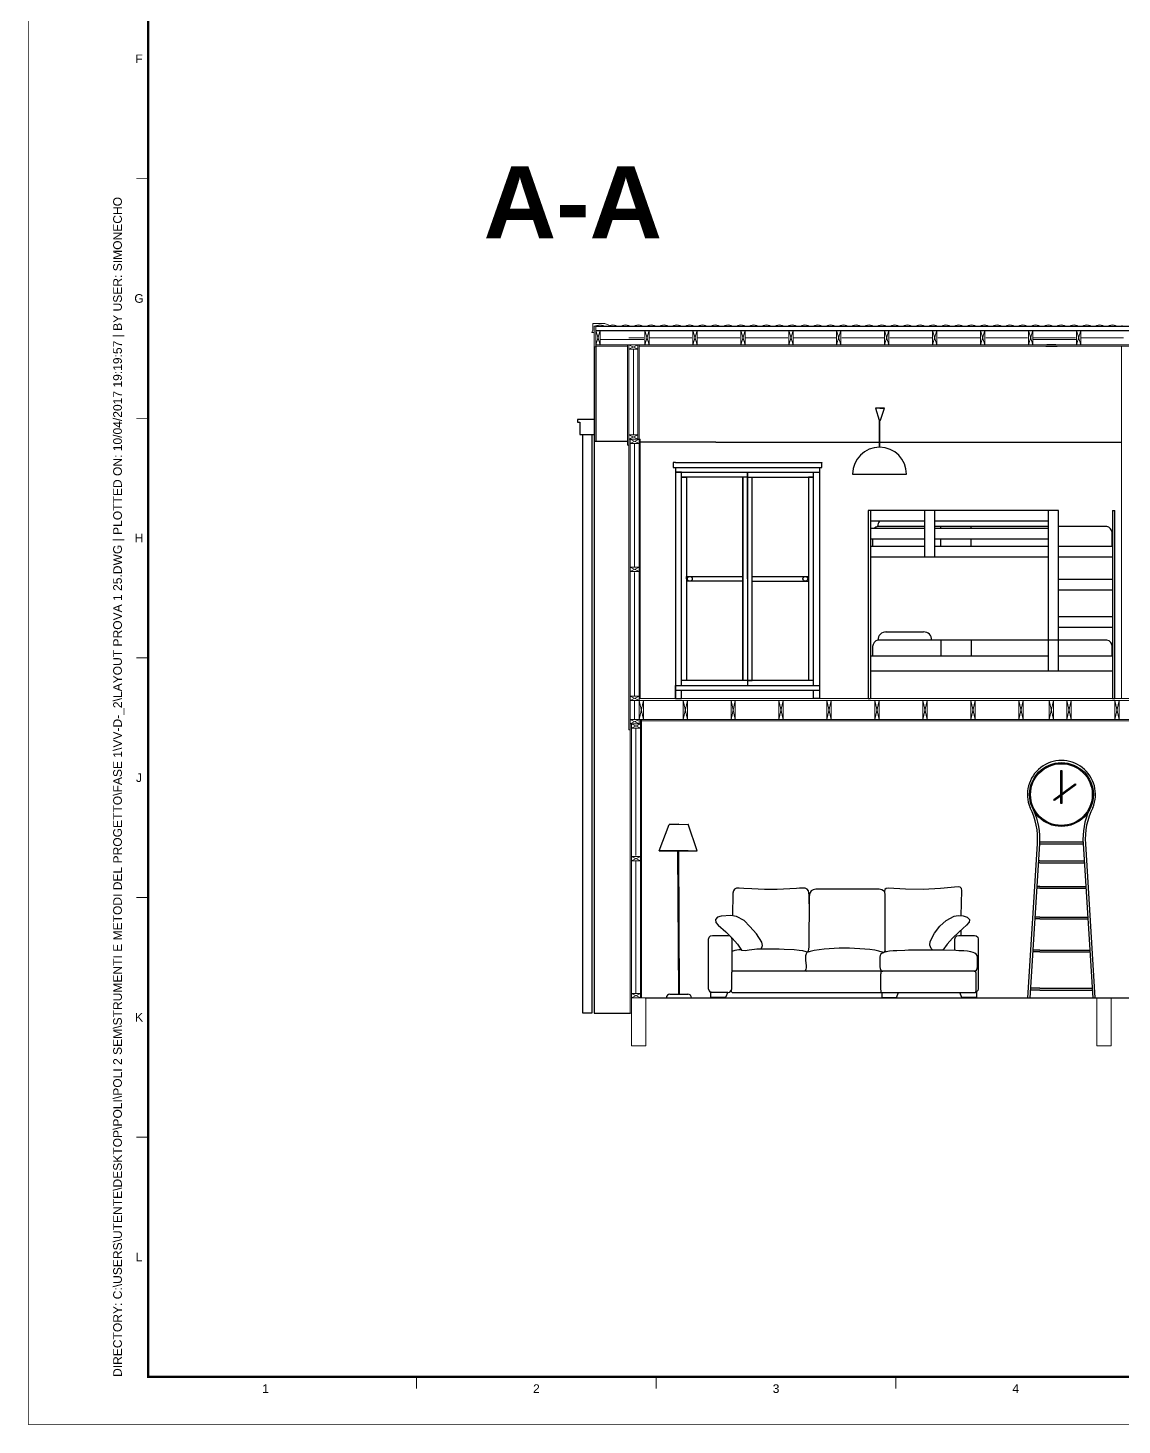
# Paper-space layout 'A000' of a CAD drawing. Header units: millimetres. Extents: x 0 to 841, y 0 to 594.
# Drawn here: x -0.1 to 228.2, y -0.1 to 291.5 of the extents above; entities that cross this region are included whole.
import ezdxf
from ezdxf.enums import TextEntityAlignment as Align

# ---------------------------------------------------------------- set-up
doc = ezdxf.new("R2010")
doc.units = ezdxf.units.MM
doc.header["$MEASUREMENT"] = 0
for name, color, linetype, lineweight in [('A-ANNO-SYMB', 3, 'Continuous', 18), ('A-DETL-MBND', 3, 'Continuous', 18), ('A-ELEV-IDEN', 3, 'Continuous', 18), ('A-ELEV-MBE2', 4, 'Continuous', 25), ('A-FURN', 8, 'Continuous', 18), ('A-WALL-PATT', 8, 'Continuous', 18), ('A-WALL-STUD', 3, 'Continuous', 18)]:
    doc.layers.add(name, color=color, linetype=linetype, lineweight=lineweight)
doc.layers.add('ANG010029 Angely Ludres Meridienne Object by Polantis 2012-T1', color=7, linetype='Continuous', true_color=0xf0dfcc)
doc.layers.add('ANG010029 Angely Ludres Meridienne Object by Polantis 2012-T2', color=7, linetype='Continuous', true_color=0x3b2222)
doc.layers.add('G-ANNO-NPLT', color=210, linetype='Continuous', plot=False)
doc.layers.add('G-ANNO-TEXT', color=3, linetype='Continuous')
doc.layers.add('G-ANNO-TTLB', color=3, linetype='Continuous')
doc.styles.add('ARIAL', font='arial.ttf')
doc.styles.add('ARIAL-BOLD', font='arialbd.ttf')

# ---------------------------------------------------------------- blocks, each defined once
blk = doc.blocks.new('A1_GRID_LAYOUT')
at = {"layer": 'G-ANNO-NPLT', "const_width": 0.18}
for points in [[(0, 0), (0, 594)], [(841, 0), (0, 0)]]:
    blk.add_lwpolyline(points, dxfattribs=at)
at = {"layer": 'G-ANNO-TTLB', "const_width": 0.5, "flags": 128}
blk.add_lwpolyline([(25, 584), (25, 10), (831, 10), (831, 584)], close=True, dxfattribs=at)
at = {"layer": 'G-ANNO-TTLB', "const_width": 0.18, "flags": 128}
for points in [[(25, 260), (22.5, 260)], [(25, 210), (22.5, 210)], [(25, 160), (22.5, 160)], [(25, 110), (22.5, 110)], [(25, 60), (22.5, 60)], [(81, 10), (81, 7.5)], [(131, 10), (131, 7.5)], [(181, 10), (181, 7.5)]]:
    blk.add_lwpolyline(points, dxfattribs=at)
at = {"layer": 'G-ANNO-TEXT', "style": 'ARIAL'}
for s, p in [('F', (23.09, 285)), ('G', (23.09, 235)), ('H', (23.09, 185)), ('J', (23.09, 135)), ('K', (23.09, 85)), ('L', (23.09, 35)), ('1', (49.49, 7.51)), ('2', (106, 7.51)), ('3', (156, 7.51)), ('4', (206, 7.51))]:
    blk.add_text(s, height=1.8, dxfattribs=at).set_placement(p, align=Align.MIDDLE_CENTER)
at = {"layer": 'G-ANNO-TEXT', "insert": (17.7, 9.95), "char_height": 1.8, "attachment_point": 1, "rotation": 90, "style": 'ARIAL'}
blk.add_mtext_dynamic_manual_height_columns('DIRECTORY: C:\\\\USERS\\\\UTENTE\\\\DESKTOP\\\\POLI\\\\POLI 2 SEM\\\\STRUMENTI E METODI DEL PROGETTO\\\\FASE 1\\\\VV-D-_2\\\\LAYOUT PROVA 1 25.DWG | PLOTTED ON: 10/04/2017 19:19:57 | BY USER: SIMONECHO', width=412.209, gutter_width=9, heights=[0], dxfattribs=at)

psp = doc.layouts.new('A000')

# ---------------------------------------------------------------- linework, layer by layer
at = {"color": 0}
for p, q in [((212.28, 225.06), (214.657, 225.06)), ((214.407, 225.31), (212.531, 225.31)), ((143.447, 205), (127.665, 205)), ((128.691, 89.079), (297.371, 89.079))]:
    psp.add_line(p, q, dxfattribs=at)
for p, q in [((178.623, 212.105), (176.734, 212.112)), ((176.734, 212.112), (177.512, 209.61)), ((177.65, 212.109), (178.623, 212.105)), ((177.77, 209.609), (178.623, 212.105)), ((177.641, 209.61), (177.512, 209.61)), ((177.583, 203.959), (177.604, 209.61)), ((177.641, 209.61), (177.77, 209.609)), ((177.77, 209.609), (177.641, 209.61)), ((177.658, 203.959), (177.679, 209.61)), ((135.038, 200.753), (134.538, 200.753)), ((134.538, 200.753), (134.539, 200.724)), ((134.539, 200.724), (134.539, 199.724)), ((134.539, 199.724), (165.038, 199.724)), ((135.038, 200.753), (165.038, 200.753)), ((135.038, 199.724), (135.038, 151.503)), ((136.288, 198.724), (135.038, 198.724)), ((135.038, 198.724), (165.038, 198.724)), ((136.288, 154.253), (136.288, 198.724)), ((136.288, 198.724), (163.788, 198.724)), ((150.038, 176.488), (150.038, 198.724)), ((150.038, 198.724), (150.038, 154.253)), ((150.038, 198.724), (150.038, 197.724)), ((163.788, 154.253), (163.788, 198.724)), ((165.038, 200.753), (165.538, 200.753)), ((165.038, 199.724), (165.038, 151.503)), ((165.038, 199.724), (165.538, 199.724)), ((165.538, 200.753), (165.538, 200.724)), ((165.538, 199.724), (165.538, 200.724)), ((171.975, 198.355), (183.225, 198.313)), ((150.038, 197.724), (136.288, 197.724)), ((136.288, 197.724), (137.288, 197.724)), ((137.288, 197.724), (137.288, 155.253)), ((150.038, 197.724), (149.038, 197.724)), ((149.038, 197.724), (149.038, 155.253)), ((149.038, 155.253), (149.038, 197.724)), ((150.038, 197.724), (163.788, 197.724)), ((151.038, 155.253), (151.038, 197.724)), ((163.788, 197.724), (162.788, 197.724)), ((162.788, 197.724), (162.788, 155.253)), ((175.216, 190.753), (175.216, 151.503)), ((175.716, 190.753), (175.216, 190.753)), ((175.716, 190.753), (175.716, 151.503)), ((214.966, 190.753), (175.716, 190.753)), ((186.966, 190.753), (186.966, 181.076)), ((189.143, 181.076), (189.143, 190.753)), ((212.789, 190.753), (212.789, 157.262)), ((214.966, 157.262), (214.966, 190.753)), ((226.216, 190.753), (226.216, 151.503)), ((226.216, 190.753), (226.716, 190.753)), ((226.716, 151.503), (226.716, 190.753)), ((175.716, 188.576), (186.966, 188.576)), ((186.966, 187.003), (175.716, 187.003)), ((186.966, 187.43), (177.205, 187.43)), ((189.143, 188.576), (212.789, 188.576)), ((212.789, 187.43), (189.143, 187.43)), ((212.789, 187.003), (189.143, 187.003)), ((190.349, 187.43), (190.349, 187.003)), ((196.745, 187.003), (196.745, 187.43)), ((225.013, 187.43), (214.966, 187.43)), ((175.716, 184.826), (186.966, 184.826)), ((176.114, 184.826), (176.114, 183.253)), ((189.143, 184.826), (212.789, 184.826)), ((190.349, 184.826), (190.349, 183.253)), ((196.745, 183.253), (196.745, 184.826)), ((226.114, 183.253), (226.114, 186.062)), ((186.966, 183.253), (175.716, 183.253)), ((175.716, 181.076), (212.789, 181.076)), ((212.789, 183.253), (189.143, 183.253)), ((226.216, 183.253), (214.966, 183.253)), ((214.966, 181.076), (226.216, 181.076)), ((137.288, 176.488), (137.288, 176.988)), ((137.288, 176.988), (149.038, 176.988)), ((149.038, 175.988), (137.288, 175.988)), ((149.038, 176.988), (149.038, 175.988)), ((151.038, 176.988), (162.788, 176.988)), ((151.038, 175.988), (162.788, 175.988)), ((226.216, 176.344), (214.966, 176.344)), ((214.966, 174.167), (226.216, 174.167)), ((226.216, 168.582), (214.966, 168.582)), ((214.966, 166.405), (226.216, 166.405)), ((225.054, 163.723), (177.246, 163.723)), ((178.871, 165.413), (186.793, 165.413)), ((190.39, 163.723), (190.39, 160.363)), ((196.786, 160.363), (196.786, 163.723)), ((212.789, 160.363), (175.716, 160.363)), ((176.154, 162.355), (176.154, 160.363)), ((226.216, 160.363), (214.966, 160.363)), ((226.154, 160.363), (226.154, 162.355)), ((150.038, 155.253), (136.288, 155.253)), ((163.788, 155.253), (150.038, 155.253)), ((150.038, 155.253), (151.038, 155.253)), ((163.788, 154.253), (163.788, 155.253)), ((175.716, 157.262), (226.216, 157.262)), ((135.038, 153.253), (135.038, 154.253)), ((135.038, 154.253), (165.038, 154.253)), ((135.038, 151.503), (135.038, 153.253)), ((135.038, 153.253), (165.038, 153.253)), ((136.288, 151.503), (136.288, 153.253)), ((162.788, 154.253), (163.788, 154.253)), ((163.788, 151.503), (163.788, 153.253)), ((165.038, 153.253), (165.038, 151.503)), ((135.038, 151.503), (136.288, 151.503)), ((165.038, 151.503), (163.788, 151.503)), ((175.216, 151.503), (175.716, 151.503)), ((226.216, 151.503), (226.716, 151.503)), ((210.87, 126.732), (210.879, 126.732)), ((220.579, 127.114), (220.226, 126.737)), ((131.612, 119.72), (133.673, 125.256)), ((133.673, 125.256), (137.67, 125.276)), ((135.685, 125.266), (133.673, 125.256)), ((139.547, 119.76), (137.67, 125.276)), ((131.612, 119.72), (139.547, 119.76)), ((133.7, 119.731), (131.612, 119.72)), ((137.698, 119.751), (133.7, 119.731)), ((135.463, 119.739), (135.614, 89.816)), ((135.864, 89.817), (135.713, 119.741)), ((208.55, 89.079), (210.53, 121.211)), ((209.031, 89.079), (211.01, 121.211)), ((211.01, 121.211), (220.09, 121.211)), ((211.036, 121.586), (220.064, 121.586)), ((220.09, 121.211), (222.07, 89.079)), ((220.571, 121.211), (222.55, 89.079)), ((211.01, 117.255), (210.766, 117.255)), ((211.01, 117.63), (210.789, 117.63)), ((211.01, 117.63), (220.311, 117.63)), ((211.01, 117.255), (220.334, 117.255)), ((211.01, 111.94), (210.439, 111.94)), ((211.01, 112.315), (210.462, 112.315)), ((211.01, 112.315), (220.638, 112.315)), ((211.01, 111.94), (220.661, 111.94)), ((211.01, 105.546), (210.045, 105.546)), ((211.01, 105.921), (210.068, 105.921)), ((211.01, 105.921), (221.032, 105.921)), ((211.01, 105.546), (221.055, 105.546)), ((211.01, 98.653), (209.62, 98.653)), ((211.01, 99.028), (209.643, 99.028)), ((211.01, 99.028), (221.457, 99.028)), ((211.01, 98.653), (221.48, 98.653)), ((211.01, 90.68), (209.129, 90.68)), ((211.01, 91.055), (209.152, 91.055)), ((211.01, 91.055), (221.948, 91.055)), ((211.01, 90.68), (221.971, 90.68)), ((133.118, 89.053), (138.367, 89.079)), ((133.864, 89.807), (137.614, 89.826)), ((208.55, 89.079), (209.031, 89.079)), ((222.07, 89.079), (222.55, 89.079)), ((222.55, 89.079), (222.55, 89.079))]:
    psp.add_line(p, q)
for points in [[(215.44, 131.535), (215.44, 136.465), (215.66, 136.465), (215.66, 131.697)], [(215.66, 131.424), (215.66, 129.635), (215.44, 129.635), (215.44, 131.261)]]:
    psp.add_lwpolyline(points)
psp.add_lwpolyline([(218.39, 133.716), (218.521, 133.539), (214.077, 130.253), (213.946, 130.43)], close=True)
for centre, radius in [((138.015, 176.488), 0.5), ((162.117, 176.488), 0.5), ((215.55, 131.479), 6.66), ((215.55, 131.479), 6.443)]:
    psp.add_circle(centre, radius)
for centre, radius, start, end in [((177.6, 198.334), 5.625, 359.78822, 179.78822), ((177.516, 186.062), 1.402, 102.79424, 137.89865), ((178.897, 187.43), 1.692, 137.37324, 180), ((224.714, 186.062), 1.4, 0, 77.65827), ((177.557, 162.355), 1.402, 102.79424, 180), ((178.938, 163.723), 1.692, 87.7291, 180), ((186.793, 163.719), 1.694, 0.13132, 90), ((224.754, 162.355), 1.4, 0, 77.65827), ((215.55, 131.479), 7.1, 337.2197, 202.7803), ((196.833, 122.346), 13.743, 355.26309, 27.67912), ((234.267, 122.346), 13.743, 152.32088, 184.73691), ((197.314, 122.346), 13.743, 355.26309, 25.52639), ((233.786, 122.346), 13.743, 154.47361, 184.73691), ((133.868, 89.057), 0.75, 90.28853, 180.28853), ((137.617, 89.076), 0.75, 0.28853, 90.28853)]:
    psp.add_arc(centre, radius, start, end)
at = {"layer": 'A-ANNO-SYMB', "color": 0}
psp.add_lwpolyline([(121.114, 229.449), (121.114, 229.449), (120.247, 229.759), (117.745, 229.759), (117.745, 228.383), (117.557, 227.882), (117.995, 227.882)], dxfattribs=at)
for centre, start, end in [((117.924, 231.043), 274.18303, 291.41865), ((119.261, 227.636), 68.58135, 111.41865), ((120.597, 231.043), 248.58135, 291.41865), ((121.934, 227.636), 68.58135, 111.41865), ((123.271, 231.043), 248.58135, 291.41865), ((124.607, 227.636), 68.58135, 111.41865), ((125.944, 231.043), 248.58135, 291.41865), ((127.28, 227.636), 68.58135, 111.41865), ((128.617, 231.043), 248.58135, 291.41865), ((129.954, 227.636), 68.58135, 111.41865), ((131.29, 231.043), 248.58135, 291.41865), ((132.627, 227.636), 68.58135, 111.41865), ((133.964, 231.043), 248.58135, 291.41865), ((135.3, 227.636), 68.58135, 111.41865), ((136.637, 231.043), 248.58135, 291.41865), ((137.974, 227.636), 68.58135, 111.41865), ((139.31, 231.043), 248.58135, 291.41865), ((140.647, 227.636), 68.58135, 111.41865), ((141.984, 231.043), 248.58135, 291.41865), ((143.32, 227.636), 68.58135, 111.41865), ((144.657, 231.043), 248.58135, 291.41865), ((145.993, 227.636), 68.58135, 111.41865), ((147.33, 231.043), 248.58135, 291.41865), ((148.667, 227.636), 68.58135, 111.41865), ((150.003, 231.043), 248.58135, 291.41865), ((151.34, 227.636), 68.58135, 111.41865), ((152.677, 231.043), 248.58135, 291.41865), ((154.013, 227.636), 68.58135, 111.41865), ((155.35, 231.043), 248.58135, 291.41865), ((156.687, 227.636), 68.58135, 111.41865), ((158.023, 231.043), 248.58135, 291.41865), ((159.36, 227.636), 68.58135, 111.41865), ((160.696, 231.043), 248.58135, 291.41865), ((162.033, 227.636), 68.58135, 111.41865), ((163.37, 231.043), 248.58135, 291.41865), ((164.706, 227.636), 68.58135, 111.41865), ((166.043, 231.043), 248.58135, 291.41865), ((167.38, 227.636), 68.58135, 111.41865), ((168.716, 231.043), 248.58135, 291.41865), ((170.053, 227.636), 68.58135, 111.41865), ((171.39, 231.043), 248.58135, 291.41865), ((172.726, 227.636), 68.58135, 111.41865), ((174.063, 231.043), 248.58135, 291.41865), ((175.4, 227.636), 68.58135, 111.41865), ((176.736, 231.043), 248.58135, 291.41865), ((178.073, 227.636), 68.58135, 111.41865), ((179.409, 231.043), 248.58135, 291.41865), ((180.746, 227.636), 68.58135, 111.41865), ((182.083, 231.043), 248.58135, 291.41865), ((183.419, 227.636), 68.58135, 111.41865), ((184.756, 231.043), 248.58135, 291.41865), ((186.093, 227.636), 68.58135, 111.41865), ((187.429, 231.043), 248.58135, 291.41865), ((188.766, 227.636), 68.58135, 111.41865), ((190.103, 231.043), 248.58135, 291.41865), ((191.439, 227.636), 68.58135, 111.41865), ((192.776, 231.043), 248.58135, 291.41865), ((194.112, 227.636), 68.58135, 111.41865), ((195.449, 231.043), 248.58135, 291.41865), ((196.786, 227.636), 68.58135, 111.41865), ((198.122, 231.043), 248.58135, 291.41865), ((199.459, 227.636), 68.58135, 111.41865), ((200.796, 231.043), 248.58135, 291.41865), ((202.132, 227.636), 68.58135, 111.41865), ((203.469, 231.043), 248.58135, 291.41865), ((204.806, 227.636), 68.58135, 111.41865), ((206.142, 231.043), 248.58135, 291.41865), ((207.479, 227.636), 68.58135, 111.41865), ((208.816, 231.043), 248.58135, 291.41865), ((210.152, 227.636), 68.58135, 111.41865), ((211.489, 231.043), 248.58135, 291.41865), ((212.825, 227.636), 68.58135, 111.41865), ((214.162, 231.043), 248.58135, 291.41865), ((215.499, 227.636), 68.58135, 111.41865), ((216.835, 231.043), 248.58135, 291.41865), ((218.172, 227.636), 68.58135, 111.41865), ((219.509, 231.043), 248.58135, 291.41865), ((220.845, 227.636), 68.58135, 111.41865), ((222.182, 231.043), 248.58135, 291.41865), ((223.519, 227.636), 68.58135, 111.41865), ((224.855, 231.043), 248.58135, 291.41865), ((226.192, 227.636), 68.58135, 111.41865), ((227.528, 231.043), 248.58135, 291.41865)]:
    psp.add_arc(centre, 1.83, start, end, dxfattribs=at)
at = {"layer": 'A-DETL-MBND', "color": 0}
for p, q in [((125.038, 225.06), (118.433, 225.06)), ((128.441, 226.436), (119.333, 226.436)), ((125.288, 225.31), (119.333, 225.31)), ((127.165, 225.31), (212.531, 225.31)), ((127.415, 225.06), (212.28, 225.06)), ((298.772, 225.31), (214.407, 225.31)), ((298.772, 225.06), (214.657, 225.06)), ((228.062, 151.503), (228.062, 225.06)), ((127.415, 151.503), (127.415, 205.669)), ((127.665, 151.503), (127.665, 205.669)), ((125.814, 89.98), (125.814, 145.873)), ((223.213, 147.124), (223.463, 147.124))]:
    psp.add_line(p, q, dxfattribs=at)
for points in [[(125.288, 204.418), (125.038, 204.418), (125.038, 225.31)], [(125.288, 206.57), (125.288, 225.31)], [(127.165, 205.669), (127.415, 205.669), (127.415, 225.31)], [(218.685, 226.436), (209.578, 226.436)], [(127.165, 206.57), (127.165, 224.41)], [(125.538, 144.973), (125.288, 144.973), (125.288, 205.669)], [(125.538, 205.669), (125.288, 205.669)], [(125.538, 147.124), (125.538, 205.669)], [(127.415, 205.669), (127.665, 205.669)], [(127.415, 151.503), (298.772, 151.503)], [(127.415, 151.127), (298.772, 151.127)], [(125.814, 85.827), (125.538, 85.827), (125.538, 146.224)], [(127.415, 147.124), (297.871, 147.124)], [(127.69, 89.079), (127.69, 147.124)], [(127.94, 147.124), (127.94, 89.079)], [(127.94, 146.874), (223.213, 146.874)], [(223.213, 146.874), (268.21, 146.874)]]:
    psp.add_lwpolyline(points, dxfattribs=at)
at = {"layer": 'A-ELEV-IDEN', "color": 0}
for points in [[(125.814, 89.079), (128.816, 89.079), (128.816, 79.072), (125.814, 79.072)], [(222.901, 89.079), (225.904, 89.079), (225.904, 79.072), (222.901, 79.072)]]:
    psp.add_lwpolyline(points, close=True, dxfattribs=at)
at = {"layer": 'A-ELEV-MBE2', "color": 0}
for p, q in [((118.058, 205.25), (125.038, 205.25)), ((118.058, 205.25), (118.058, 85.827)), ((143.447, 205), (228.062, 205)), ((117.557, 85.827), (115.681, 85.827))]:
    psp.add_line(p, q, dxfattribs=at)
for points in [[(118.433, 229.213), (308.13, 229.213)], [(118.433, 228.313), (306.854, 228.313)], [(118.058, 224.935), (118.058, 205.25)], [(118.433, 224.935), (118.433, 205.25)], [(118.058, 209.717), (114.555, 209.717), (114.555, 209.217), (115.055, 209.217), (115.055, 206.62), (118.058, 206.62)], [(115.681, 85.827), (115.681, 206.62)], [(117.557, 206.62), (117.557, 85.827)], [(118.058, 85.827), (125.538, 85.827)]]:
    psp.add_lwpolyline(points, dxfattribs=at)
at = {"layer": 'A-FURN', "color": 0}
for p, q in [((127.94, 110.118), (127.94, 111.369)), ((127.94, 90.691), (127.94, 109.919)), ((127.94, 90.691), (127.94, 89.079)), ((180.981, 89.079), (167.471, 89.079)), ((207.276, 89.079), (193.765, 89.079))]:
    psp.add_line(p, q, dxfattribs=at)
for points in [[(127.94, 89.079), (128.691, 89.079)], [(147.956, 89.079), (147.205, 89.079)]]:
    psp.add_lwpolyline(points, dxfattribs=at)
at = {"layer": 'A-WALL-PATT', "color": 0, "ltscale": 0.15}
for p, q in [((128.441, 226.811), (125.288, 226.811)), ((138.448, 226.811), (129.691, 226.811)), ((148.456, 226.811), (139.699, 226.811)), ((158.464, 226.811), (149.707, 226.811)), ((168.471, 226.811), (159.715, 226.811)), ((178.479, 226.811), (169.722, 226.811)), ((188.487, 226.811), (179.73, 226.811)), ((198.495, 226.811), (189.738, 226.811)), ((208.502, 226.811), (199.746, 226.811)), ((218.51, 226.811), (209.753, 226.811)), ((228.518, 226.811), (219.761, 226.811))]:
    psp.add_line(p, q, dxfattribs=at)
at = {"layer": 'A-WALL-PATT', "color": 0, "ltscale": 0.1}
for p, q in [((126.226, 206.57), (126.226, 224.41)), ((126.477, 179.086), (126.477, 204.769)), ((126.477, 152.028), (126.477, 177.835)), ((126.477, 147.124), (126.477, 151.127)), ((126.752, 118.727), (126.752, 145.323)), ((126.752, 89.98), (126.752, 117.476))]:
    psp.add_line(p, q, dxfattribs=at)
at = {"layer": 'A-WALL-STUD', "color": 0}
for p, q in [((125.288, 224.41), (127.165, 225.31)), ((127.165, 224.41), (125.288, 225.31)), ((125.288, 205.669), (127.165, 206.57)), ((127.165, 205.669), (125.288, 206.57)), ((125.538, 204.769), (127.415, 205.669)), ((127.415, 204.769), (125.538, 205.669)), ((125.538, 178.011), (127.415, 178.911)), ((127.415, 178.011), (125.538, 178.911)), ((125.538, 151.127), (127.415, 152.028)), ((127.415, 151.127), (125.538, 152.028)), ((125.538, 146.224), (127.415, 147.124)), ((127.415, 146.224), (125.538, 147.124)), ((125.814, 145.323), (127.69, 146.224)), ((127.69, 145.323), (125.814, 146.224)), ((125.814, 117.651), (127.69, 118.552)), ((127.69, 117.651), (125.814, 118.552)), ((125.814, 89.079), (127.69, 89.98)), ((127.69, 89.079), (125.814, 89.98))]:
    psp.add_line(p, q, dxfattribs=at)
for points in [[(118.433, 229.213), (118.433, 225.31), (118.433, 224.935), (118.058, 224.935), (118.058, 229.213), (118.433, 229.213)], [(118.433, 228.313), (119.333, 225.31)], [(118.433, 225.31), (119.333, 228.313)], [(128.616, 228.313), (129.516, 225.31)], [(128.616, 225.31), (129.516, 228.313)], [(138.623, 228.313), (139.524, 225.31)], [(138.623, 225.31), (139.524, 228.313)], [(148.631, 228.313), (149.532, 225.31)], [(148.631, 225.31), (149.532, 228.313)], [(158.639, 228.313), (159.54, 225.31)], [(158.639, 225.31), (159.54, 228.313)], [(168.647, 228.313), (169.547, 225.31)], [(168.647, 225.31), (169.547, 228.313)], [(178.654, 228.313), (179.555, 225.31)], [(178.654, 225.31), (179.555, 228.313)], [(188.662, 228.313), (189.563, 225.31)], [(188.662, 225.31), (189.563, 228.313)], [(198.67, 228.313), (199.57, 225.31)], [(198.67, 225.31), (199.57, 228.313)], [(208.677, 228.313), (209.578, 225.31)], [(208.677, 225.31), (209.578, 228.313)], [(218.685, 228.313), (219.586, 225.31)], [(218.685, 225.31), (219.586, 228.313)], [(128.316, 151.127), (128.316, 147.124), (127.415, 147.124), (127.415, 151.127), (128.316, 151.127)], [(127.415, 151.127), (128.316, 147.124)], [(128.316, 151.127), (127.415, 147.124)], [(137.498, 151.127), (137.498, 147.124), (136.597, 147.124), (136.597, 151.127), (137.498, 151.127)], [(136.597, 151.127), (137.498, 147.124)], [(137.498, 151.127), (136.597, 147.124)], [(147.505, 151.127), (147.505, 147.124), (146.605, 147.124), (146.605, 151.127), (147.505, 151.127)], [(146.605, 151.127), (147.505, 147.124)], [(147.505, 151.127), (146.605, 147.124)], [(157.513, 151.127), (157.513, 147.124), (156.612, 147.124), (156.612, 151.127), (157.513, 151.127)], [(156.612, 151.127), (157.513, 147.124)], [(157.513, 151.127), (156.612, 147.124)], [(167.521, 151.127), (167.521, 147.124), (166.62, 147.124), (166.62, 151.127), (167.521, 151.127)], [(166.62, 151.127), (167.521, 147.124)], [(167.521, 151.127), (166.62, 147.124)], [(177.529, 151.127), (177.529, 147.124), (176.628, 147.124), (176.628, 151.127), (177.529, 151.127)], [(176.628, 151.127), (177.529, 147.124)], [(177.529, 151.127), (176.628, 147.124)], [(187.536, 151.127), (187.536, 147.124), (186.636, 147.124), (186.636, 151.127), (187.536, 151.127)], [(186.636, 151.127), (187.536, 147.124)], [(187.536, 151.127), (186.636, 147.124)], [(197.544, 151.127), (197.544, 147.124), (196.644, 147.124), (196.644, 151.127), (197.544, 151.127)], [(196.644, 151.127), (197.544, 147.124)], [(197.544, 151.127), (196.644, 147.124)], [(207.552, 151.127), (207.552, 147.124), (206.651, 147.124), (206.651, 151.127), (207.552, 151.127)], [(206.651, 151.127), (207.552, 147.124)], [(207.552, 151.127), (206.651, 147.124)], [(213.919, 151.127), (213.919, 147.124), (213.018, 147.124), (213.018, 151.127), (213.919, 151.127)], [(213.018, 151.127), (213.919, 147.124)], [(213.919, 151.127), (213.018, 147.124)], [(217.56, 151.127), (217.56, 147.124), (216.659, 147.124), (216.659, 151.127), (217.56, 151.127)], [(216.659, 151.127), (217.56, 147.124)], [(217.56, 151.127), (216.659, 147.124)], [(227.567, 151.127), (227.567, 147.124), (226.667, 147.124), (226.667, 151.127), (227.567, 151.127)], [(226.667, 151.127), (227.567, 147.124)], [(227.567, 151.127), (226.667, 147.124)]]:
    psp.add_lwpolyline(points, dxfattribs=at)
for points in [[(119.333, 228.313), (118.433, 228.313), (118.433, 225.31), (119.333, 225.31)], [(129.516, 228.313), (128.616, 228.313), (128.616, 225.31), (129.516, 225.31)], [(139.524, 228.313), (138.623, 228.313), (138.623, 225.31), (139.524, 225.31)], [(149.532, 228.313), (148.631, 228.313), (148.631, 225.31), (149.532, 225.31)], [(159.54, 228.313), (158.639, 228.313), (158.639, 225.31), (159.54, 225.31)], [(169.547, 228.313), (168.647, 228.313), (168.647, 225.31), (169.547, 225.31)], [(179.555, 228.313), (178.654, 228.313), (178.654, 225.31), (179.555, 225.31)], [(189.563, 228.313), (188.662, 228.313), (188.662, 225.31), (189.563, 225.31)], [(199.57, 228.313), (198.67, 228.313), (198.67, 225.31), (199.57, 225.31)], [(209.578, 228.313), (208.677, 228.313), (208.677, 225.31), (209.578, 225.31)], [(219.586, 228.313), (218.685, 228.313), (218.685, 225.31), (219.586, 225.31)], [(125.288, 224.41), (127.165, 224.41), (127.165, 225.31), (125.288, 225.31)], [(125.288, 205.669), (127.165, 205.669), (127.165, 206.57), (125.288, 206.57)], [(125.538, 204.769), (127.415, 204.769), (127.415, 205.669), (125.538, 205.669)], [(125.538, 178.011), (127.415, 178.011), (127.415, 178.911), (125.538, 178.911)], [(125.538, 151.127), (127.415, 151.127), (127.415, 152.028), (125.538, 152.028)], [(125.538, 146.224), (127.415, 146.224), (127.415, 147.124), (125.538, 147.124)], [(125.814, 145.323), (127.69, 145.323), (127.69, 146.224), (125.814, 146.224)], [(125.814, 117.651), (127.69, 117.651), (127.69, 118.552), (125.814, 118.552)], [(125.814, 89.079), (127.69, 89.079), (127.69, 89.98), (125.814, 89.98)]]:
    psp.add_lwpolyline(points, close=True, dxfattribs=at)
at = {"layer": 'ANG010029 Angely Ludres Meridienne Object by Polantis 2012-T1', "color": 0}
for points in [[(162.914, 108.647), (162.888, 109.747), (162.909, 110.479), (162.865, 110.965), (162.739, 111.411), (162.489, 111.746), (162.073, 111.912), (161.533, 111.96), (160.866, 111.96), (160.243, 111.853), (158.912, 111.779), (157.581, 111.707), (156.25, 111.672), (154.919, 111.659), (153.588, 111.669), (152.257, 111.712), (150.926, 111.777), (149.262, 111.883), (148.306, 111.96), (147.765, 111.912), (147.349, 111.746), (147.099, 111.405), (146.974, 110.867), (146.904, 106.196)], [(178.267, 98.477), (178.507, 98.569), (178.757, 98.891), (178.769, 99.358), (178.799, 99.876), (178.802, 100.442), (178.795, 102.14), (178.774, 104.972), (178.786, 107.238), (178.765, 109.505), (178.74, 110.591), (178.673, 111.113), (178.609, 111.268), (178.083, 111.627), (177.536, 111.73), (176.235, 111.759), (172.89, 111.748), (169.561, 111.747), (165.628, 111.747), (164.309, 111.73), (163.774, 111.627), (163.363, 111.417), (163.115, 111.063), (162.99, 110.602), (162.945, 110.068), (162.94, 109.498), (162.915, 108.364), (162.919, 107.78), (162.916, 107.239), (162.905, 105.478), (162.868, 104.322), (162.855, 103.163), (162.832, 101.923), (162.848, 101.365), (162.849, 100.594), (162.83, 99.749), (162.778, 99.171), (162.707, 98.833), (162.531, 98.642), (162.479, 98.582)], [(194.62, 106.197), (194.792, 111.474), (194.705, 111.876), (194.423, 112.141), (194.022, 112.2), (190.343, 111.843), (186.678, 111.686), (183.027, 111.729), (179.389, 111.971), (178.966, 111.904), (178.704, 111.642), (178.609, 111.268)], [(143.764, 105.881), (143.361, 105.426), (143.459, 104.767), (143.929, 104.208), (145.503, 102.848), (146.37, 101.991), (146.838, 101.524), (147.95, 100.235), (148.79, 99.02)], [(152.91, 99.231), (153.207, 99.987), (153.065, 100.698), (151.951, 102.402), (150.543, 103.96), (149.366, 105.202), (147.738, 106.035), (146.556, 106.235), (144.547, 106.086), (143.764, 105.881)], [(188.743, 99.026), (188.374, 99.335), (188.082, 100.074), (188.159, 100.824), (189.032, 102.546), (190.154, 103.998), (191.531, 105.18), (193.163, 106.092), (194.019, 106.235), (195.059, 106.159), (195.899, 105.912), (196.345, 105.426), (196.262, 104.799), (196.221, 104.767)], [(142.496, 90.219), (142.316, 90.267), (142.023, 90.561), (141.915, 90.962), (141.915, 101.296), (142.023, 101.697), (142.316, 101.99), (142.718, 102.098), (145.971, 102.098), (146.372, 101.989), (146.666, 101.699), (146.774, 101.296), (146.774, 94.516)], [(196.221, 104.767), (195.77, 104.208), (194.177, 102.848), (192.821, 101.524), (191.701, 100.235), (190.827, 98.996)], [(193.326, 98.92), (193.326, 101.296), (193.433, 101.697), (193.727, 101.99), (194.128, 102.098), (197.382, 102.098), (197.783, 101.99), (198.076, 101.697), (198.184, 101.296), (198.184, 90.962), (198.076, 90.561), (197.783, 90.267), (197.659, 90.234)], [(194.61, 102.098), (194.604, 103.213)], [(162.533, 98.551), (162.32, 98.657), (161.606, 98.841), (160.792, 98.963), (159.762, 99.05), (157.699, 99.164), (156.648, 99.202), (155.612, 99.215), (154.567, 99.226), (153.495, 99.237), (152.439, 99.223), (152.005, 99.211), (151.504, 99.155), (150.947, 99.047), (150.397, 98.987), (149.528, 98.898), (148.866, 98.958), (148.813, 98.996), (148.737, 99.074), (148.204, 99.057), (147.393, 98.912), (146.774, 98.748)], [(178.322, 98.434), (178.12, 98.573), (177.462, 98.798), (176.592, 98.984), (175.593, 99.129), (174.517, 99.231), (173.45, 99.309), (172.382, 99.364), (171.317, 99.396), (170.247, 99.405), (169.193, 99.39), (168.135, 99.351), (167.066, 99.291), (166.011, 99.206), (164.966, 99.096), (163.973, 98.951), (163.113, 98.757), (162.413, 98.505), (162.299, 98.25), (162.151, 97.831), (162.17, 96.759), (162.222, 96.403), (162.313, 95.667), (162.319, 95.324), (162.208, 95.045), (162.107, 94.69), (161.756, 94.597)], [(162.707, 98.833), (162.755, 98.615)], [(197.372, 94.597), (197.476, 94.627), (197.796, 94.866), (197.957, 95.172), (198.011, 95.522), (198.011, 97.576), (197.943, 97.893), (197.783, 98.15), (197.454, 98.357), (197.133, 98.516), (196.615, 98.671), (195.95, 98.769), (195.167, 98.836), (194.128, 98.885), (193.514, 98.912), (191.044, 98.992), (189.403, 99.02), (188.583, 99.028), (187.751, 99.028), (186.939, 99.025), (186.129, 99.025), (185.302, 99.025), (184.486, 98.99), (183.67, 98.99), (182.86, 98.944), (181.238, 98.878), (180.426, 98.838), (179.658, 98.774), (178.983, 98.668), (178.467, 98.511), (178.176, 98.357), (177.866, 98.15), (177.7, 97.868), (177.65, 97.576), (177.65, 95.541), (177.7, 95.172), (177.853, 94.866), (178.155, 94.627), (178.254, 94.597)], [(178.95, 98.654), (178.743, 98.873)], [(146.874, 94.597), (146.827, 94.584), (146.787, 94.543), (146.753, 94.475), (146.745, 94.449), (146.731, 94.38), (146.716, 94.257), (146.705, 94.107), (146.699, 93.93), (146.697, 93.726), (146.697, 91.025), (146.696, 90.817)], [(146.823, 94.58), (146.774, 94.593)], [(197.651, 90.219), (197.707, 90.371), (197.729, 90.494), (197.744, 90.644), (197.754, 90.821), (197.757, 91.025), (197.757, 93.726), (197.754, 93.93), (197.744, 94.107), (197.729, 94.257), (197.707, 94.38), (197.68, 94.475), (197.646, 94.543), (197.606, 94.584), (197.559, 94.597), (146.874, 94.597)], [(162.107, 94.69), (162.371, 94.597)], [(178.011, 94.597), (177.967, 94.584), (177.929, 94.543), (177.897, 94.475), (177.871, 94.38), (177.85, 94.257), (177.836, 94.107), (177.827, 93.93), (177.824, 93.726), (177.824, 91.025), (177.827, 90.821), (177.836, 90.644), (177.85, 90.494), (177.871, 90.371), (177.897, 90.276), (177.929, 90.208), (177.967, 90.167), (178.011, 90.153)], [(177.867, 94.597), (178.109, 94.664)], [(145.901, 90.16), (145.971, 90.16), (146.372, 90.267), (146.666, 90.561), (146.688, 90.644), (146.696, 90.817)], [(146.874, 90.153), (146.827, 90.167), (146.787, 90.208), (146.753, 90.276), (146.725, 90.371), (146.704, 90.494), (146.688, 90.644)], [(146.874, 90.153), (197.551, 90.153), (197.596, 90.167), (197.635, 90.208)]]:
    psp.add_lwpolyline(points, dxfattribs=at)
at = {"layer": 'ANG010029 Angely Ludres Meridienne Object by Polantis 2012-T2', "color": 0}
for points in [[(145.925, 90.219), (145.485, 89.119), (142.405, 89.119), (142.405, 90.219), (145.925, 90.219)], [(178.045, 90.153), (178.045, 89.119), (181.125, 89.119), (181.539, 90.153)], [(197.64, 90.219), (197.848, 90.219), (197.845, 89.119), (194.765, 89.119), (194.351, 90.153)]]:
    psp.add_lwpolyline(points, dxfattribs=at)

# ---------------------------------------------------------------- block references
psp.add_blockref('A1_GRID_LAYOUT', (0, 0))

# ---------------------------------------------------------------- texts
at = {"insert": (94.987, 262.575), "char_height": 15, "attachment_point": 1, "style": 'ARIAL-BOLD'}
psp.add_mtext_dynamic_manual_height_columns('A-A', width=69.80369, gutter_width=2.5, heights=[0], dxfattribs=at)

doc.saveas('drawing.dxf')
